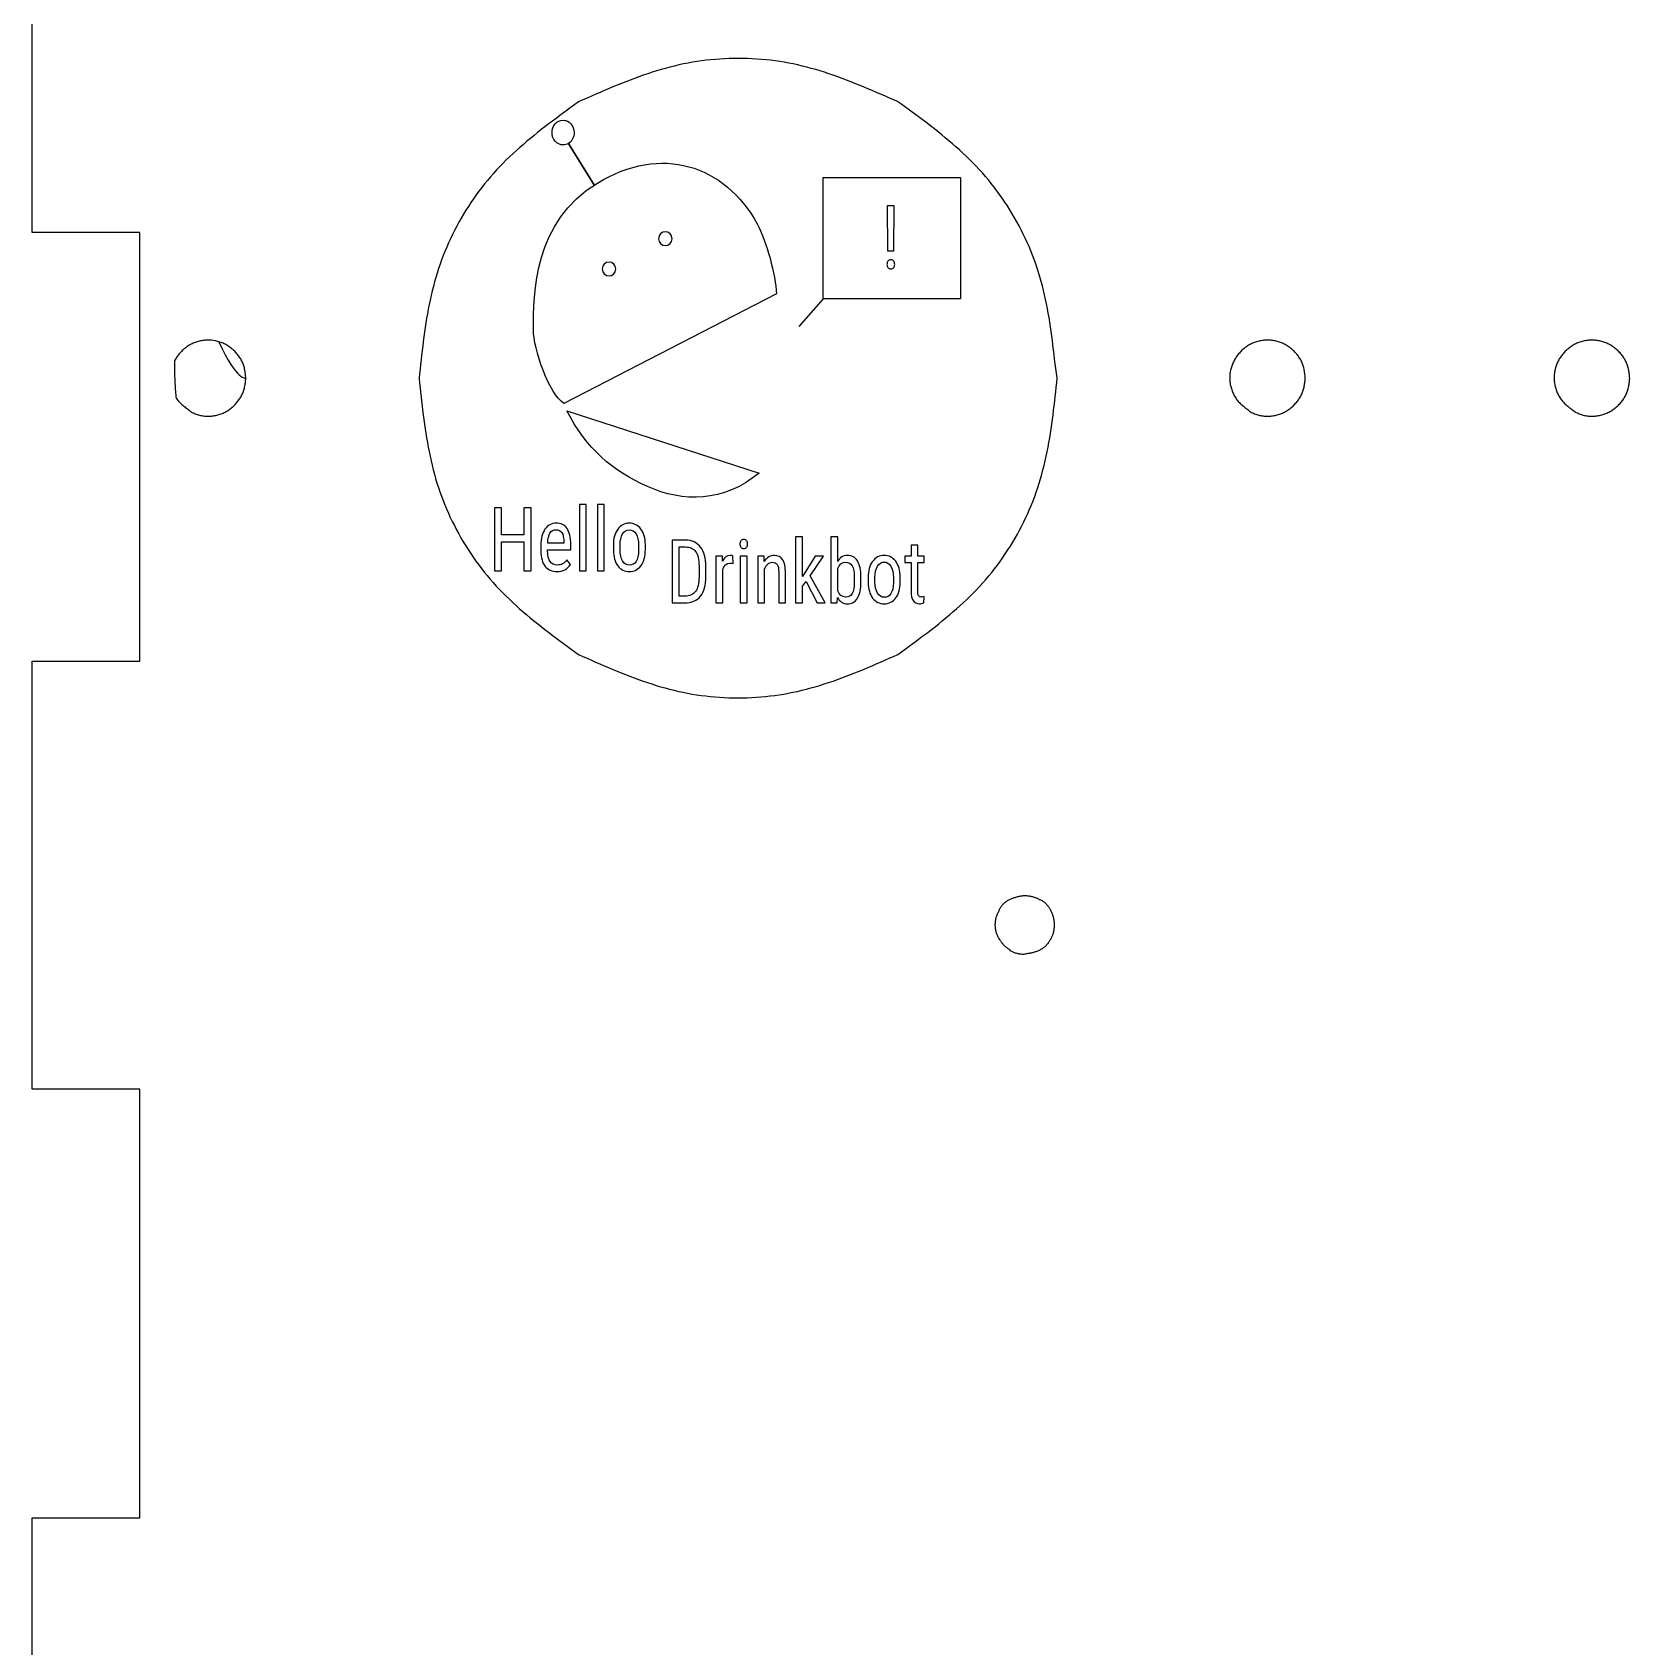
# Model space of a CAD drawing. Extents: x 296 to 898, y 544 to 846.
# Drawn here: x 597.8 to 672.3, y 725.3 to 800.7 of the extents above; entities that cross this region are included whole.
import ezdxf

# ---------------------------------------------------------------- set-up
doc = ezdxf.new("R2010")
doc.units = 0
doc.layers.get('0').update_dxf_attribs({"linetype": 'CONTINUOUS'})

msp = doc.modelspace()

# ---------------------------------------------------------------- linework, layer by layer
at = {"color": 7}
for p, q in [((597.786628, 791.319471), (597.786628, 811.321548)), ((602.795958, 791.319471), (597.786628, 791.319471)), ((602.795958, 771.317395), (602.795958, 791.319471)), ((597.786628, 751.350587), (597.786628, 771.317395)), ((597.786628, 771.317395), (602.795958, 771.317395)), ((602.795958, 751.350587), (597.786628, 751.350587)), ((602.795958, 731.34851), (602.795958, 751.350587)), ((597.786628, 711.346434), (597.786628, 731.34851)), ((597.786628, 731.34851), (602.795958, 731.34851))]:
    msp.add_line(p, q, dxfattribs=at)
at = {"color": 0}
for p, q in [((622.804094, 795.478218), (624.006933, 793.50592)), ((624.006933, 793.50592), (622.804094, 795.478218)), ((634.688224, 793.888481), (641.085804, 793.888481)), ((634.688224, 788.229636), (634.688224, 793.888481)), ((634.688224, 793.888481), (641.085802, 793.888481)), ((634.688224, 788.229636), (634.688224, 793.888481)), ((641.085802, 793.888481), (641.085802, 788.229636)), ((641.085804, 793.888481), (641.085804, 788.229636)), ((637.99858, 792.570227), (637.666563, 792.570227)), ((637.666563, 792.570227), (637.689768, 790.470265)), ((637.973589, 790.470265), (637.99858, 792.570227)), ((637.689768, 790.470265), (637.973589, 790.470265)), ((632.499478, 788.455542), (622.586769, 783.340505)), ((634.688224, 788.229636), (633.540445, 786.937506)), ((641.085804, 788.229636), (634.688224, 788.229636)), ((641.085802, 788.229636), (634.688224, 788.229636)), ((622.724265, 782.992045), (631.689069, 780.091033)), ((619.677457, 778.465081), (619.350795, 778.465081)), ((619.350795, 778.465081), (619.350795, 775.539201)), ((619.677457, 777.207113), (619.677457, 778.465081)), ((621.051937, 778.465081), (620.72349, 778.465081)), ((620.72349, 778.465081), (620.72349, 777.207113)), ((621.051937, 775.539201), (621.051937, 778.465081)), ((623.625962, 778.625843), (623.310011, 778.625843)), ((623.310011, 778.625843), (623.310011, 775.539201)), ((623.625962, 775.539201), (623.625962, 778.625843)), ((624.463146, 778.625843), (624.147194, 778.625843)), ((624.147194, 778.625843), (624.147194, 775.539201)), ((624.463146, 775.539201), (624.463146, 778.625843)), ((620.72349, 777.207113), (619.677457, 777.207113)), ((619.677457, 775.539201), (619.677457, 776.891616)), ((619.677457, 776.891616), (620.72349, 776.891616)), ((620.72349, 776.891616), (620.72349, 775.539201)), ((621.514262, 776.714777), (621.514262, 776.451529)), ((622.59064, 776.825302), (621.830214, 776.825302)), ((622.59064, 776.87353), (622.59064, 776.825302)), ((622.906592, 776.519853), (622.906592, 776.752958)), ((624.89334, 776.726835), (624.89334, 776.48971)), ((625.209292, 776.521862), (625.209292, 776.728844)), ((626.071465, 776.726835), (626.071465, 776.481671)), ((626.387417, 776.521862), (626.387417, 776.750949)), ((628.255526, 776.961152), (627.636118, 776.961152)), ((627.636118, 776.961152), (627.636118, 774.035272)), ((627.96278, 774.350768), (627.96278, 776.645655)), ((627.96278, 776.645655), (628.255526, 776.645655)), ((633.714174, 777.121914), (633.398222, 777.121914)), ((633.398222, 777.121914), (633.398222, 774.035272)), ((633.714174, 775.275153), (633.714174, 777.121914)), ((635.359979, 777.121914), (635.045812, 777.121914)), ((635.045812, 777.121914), (635.045812, 774.035272)), ((635.359979, 775.970452), (635.359979, 777.121914)), ((638.781898, 776.736084), (638.781898, 776.209586)), ((639.096065, 776.736084), (638.781898, 776.736084)), ((639.096065, 776.209586), (639.096065, 776.736084)), ((621.828429, 776.469614), (621.828429, 776.519853)), ((621.828429, 776.519853), (622.906592, 776.519853)), ((622.890527, 775.824554), (622.726303, 776.049622)), ((629.985228, 776.209586), (629.678202, 776.209586)), ((629.678202, 776.209586), (629.678202, 774.035272)), ((629.990584, 775.988538), (629.985228, 776.209586)), ((630.476114, 775.876004), (630.474329, 776.221643)), ((631.131223, 776.209586), (630.815271, 776.209586)), ((630.815271, 776.209586), (630.815271, 774.035272)), ((631.131223, 774.035272), (631.131223, 776.209586)), ((631.627464, 776.209586), (631.627464, 774.035272)), ((631.925565, 776.209586), (631.627464, 776.209586)), ((631.93449, 775.974471), (631.925565, 776.209586)), ((634.315732, 776.209586), (633.714174, 775.275153)), ((634.080107, 775.301277), (634.69416, 776.209586)), ((634.69416, 776.209586), (634.315732, 776.209586)), ((638.781898, 776.209586), (638.487367, 776.209586)), ((638.487367, 776.209586), (638.487367, 775.922223)), ((638.487367, 775.922223), (638.781898, 775.922223)), ((638.781898, 775.922223), (638.781898, 774.571817)), ((639.387026, 776.209586), (639.096065, 776.209586)), ((639.096065, 774.572131), (639.096065, 775.922223)), ((639.096065, 775.922223), (639.387026, 775.922223)), ((639.387026, 775.922223), (639.387026, 776.209586)), ((619.350795, 775.539201), (619.677457, 775.539201)), ((620.72349, 775.539201), (621.051937, 775.539201)), ((623.310011, 775.539201), (623.625962, 775.539201)), ((624.147194, 775.539201), (624.463146, 775.539201)), ((628.891, 775.750628), (628.891, 775.231729)), ((629.214092, 775.24903), (629.214092, 775.739356)), ((629.994154, 774.035272), (629.994154, 775.59065)), ((631.943416, 774.035272), (631.943416, 775.614765)), ((632.609235, 775.46405), (632.609235, 774.035272)), ((632.923402, 774.035272), (632.923402, 775.480126)), ((634.774487, 774.035272), (634.080107, 775.301277)), ((635.359979, 774.603593), (635.359979, 775.637246)), ((636.129331, 775.221775), (636.129331, 775.003019)), ((636.443498, 775.017933), (636.443498, 775.232953)), ((636.78087, 775.222906), (636.78087, 774.985781)), ((637.096822, 775.017933), (637.096822, 775.224915)), ((637.958995, 775.222906), (637.958995, 774.977743)), ((638.274947, 775.017933), (638.274947, 775.24702)), ((628.22518, 774.350768), (627.96278, 774.350768)), ((633.714174, 774.812961), (633.881967, 775.02999)), ((633.714174, 774.035272), (633.714174, 774.812961)), ((633.881967, 775.02999), (634.406769, 774.035272)), ((639.385241, 774.03502), (639.388811, 774.334692)), ((627.636118, 774.035272), (628.21804, 774.035272)), ((629.678202, 774.035272), (629.994154, 774.035272)), ((630.815271, 774.035272), (631.131223, 774.035272)), ((631.627464, 774.035272), (631.943416, 774.035272)), ((632.609235, 774.035272), (632.923402, 774.035272)), ((633.398222, 774.035272), (633.714174, 774.035272)), ((634.406769, 774.035272), (634.774487, 774.035272)), ((635.045812, 774.035272), (635.333204, 774.035272)), ((635.333204, 774.035272), (635.349269, 774.292492))]:
    msp.add_line(p, q, dxfattribs=at)
at = {"color": 7}
for points in [[(628.167031, 799.180282), (627.601695, 799.063495), (627.04488, 798.906677), (626.497245, 798.723982)], [(629.867032, 799.410946), (629.295981, 799.372555), (628.727339, 799.296064), (628.167031, 799.180282)], [(631.589204, 799.411184), (631.015932, 799.449602), (630.440278, 799.449469), (629.867032, 799.410946)], [(633.288729, 799.180282), (632.728659, 799.296434), (632.160122, 799.372926), (631.589204, 799.411184)], [(634.950603, 798.724167), (634.405668, 798.906836), (633.851471, 799.063575), (633.288729, 799.180282)], [(626.497245, 798.723982), (625.948023, 798.540705), (625.408061, 798.331393), (624.873444, 798.109699)], [(636.566573, 798.109858), (636.034601, 798.331552), (635.497259, 798.54089), (634.950603, 798.724167)], [(624.873444, 798.109699), (624.336261, 797.886946), (623.804475, 797.651705), (623.272662, 797.416438)], [(638.12428, 797.451707), (637.630383, 797.651732), (637.10119, 797.887026), (636.566573, 798.109858)], [(623.272662, 797.416438), (622.803741, 797.075496), (622.334794, 796.734527), (621.873995, 796.382631)], [(639.528795, 796.41327), (639.066091, 796.766753), (638.595186, 797.10923), (638.12428, 797.451707)], [(621.873995, 796.382631), (621.41542, 796.032455), (620.964887, 795.671431), (620.53232, 795.289293)], [(640.875841, 795.314852), (640.441581, 795.698816), (639.989249, 796.061506), (639.528795, 796.41327)], [(620.53232, 795.289293), (620.101049, 794.90832), (619.687664, 794.506312), (619.304653, 794.076867)], [(642.107979, 794.096472), (641.723725, 794.528087), (641.308779, 794.932053), (640.875841, 795.314852)], [(619.304653, 794.076867), (618.92315, 793.649115), (618.571837, 793.194084), (618.252564, 792.717808)], [(643.157079, 792.739477), (642.838706, 793.21496), (642.488371, 793.66925), (642.107979, 794.096472)], [(618.252564, 792.717808), (617.932021, 792.2396), (617.643784, 791.739961), (617.390208, 791.223097)], [(644.016948, 791.247492), (643.764165, 791.763377), (643.476722, 792.262116), (643.157079, 792.739477)], [(617.390208, 791.223097), (617.137636, 790.708271), (616.919487, 790.176353), (616.739862, 789.631973)], [(644.664913, 789.65941), (644.486107, 790.202758), (644.268699, 790.733645), (644.016948, 791.247492)], [(616.739862, 789.631973), (616.558834, 789.083306), (616.416964, 788.521993), (616.302294, 787.955705)], [(645.100099, 787.985762), (644.986302, 788.55115), (644.845226, 789.111617), (644.664913, 789.65941)], [(616.302294, 787.955705), (616.187306, 787.387697), (616.099702, 786.814716), (616.025566, 786.240199)], [(645.374181, 786.272849), (645.300945, 786.846492), (645.214241, 787.418601), (645.100099, 787.985762)], [(604.641154, 785.656105), (604.597815, 785.603638), (604.557254, 785.548843), (604.519763, 785.492037)], [(604.780378, 785.807315), (604.731244, 785.759504), (604.68481, 785.708969), (604.641154, 785.656105)], [(604.93537, 785.941961), (604.881157, 785.900131), (604.829431, 785.855072), (604.780378, 785.807315)], [(605.104968, 786.05724), (605.046151, 786.022368), (604.989531, 785.983765), (604.93537, 785.941961)], [(605.287451, 786.150638), (605.224798, 786.12328), (605.163785, 786.092112), (605.104968, 786.05724)], [(605.480121, 786.221361), (605.414584, 786.201517), (605.350211, 786.178022), (605.287451, 786.150638)], [(605.679855, 786.268774), (605.612439, 786.257001), (605.545711, 786.241099), (605.480121, 786.221361)], [(605.88414, 786.292852), (605.815666, 786.288883), (605.747403, 786.280945), (605.679855, 786.268774)], [(606.089721, 786.292984), (606.021273, 786.296847), (605.952588, 786.296847), (605.88414, 786.292852)], [(606.49366, 786.221123), (606.226431, 786.280813), (606.158195, 786.289015), (606.089721, 786.292984)], [(606.49366, 786.221123), (607.347045, 784.332173), (607.733976, 784.565356), (607.750749, 784.505036)], [(606.686304, 786.150268), (606.623544, 786.177652), (606.559198, 786.201306), (606.49366, 786.221123)], [(606.86884, 786.05724), (606.809943, 786.091901), (606.74893, 786.122936), (606.686304, 786.150268)], [(607.037406, 785.944131), (606.983484, 785.985062), (606.927207, 786.022924), (606.86884, 786.05724)], [(607.192266, 785.812315), (607.143107, 785.859041), (607.091434, 785.90312), (607.037406, 785.944131)], [(607.332654, 785.663963), (607.288469, 785.715795), (607.241638, 785.765378), (607.192266, 785.812315)], [(607.456188, 785.502753), (607.417982, 785.558686), (607.376628, 785.612449), (607.332654, 785.663963)], [(616.025566, 786.240199), (615.951033, 785.662852), (615.890126, 785.083944), (615.829192, 784.505036)], [(645.603019, 784.540331), (645.507769, 785.118366), (645.447788, 785.696375), (645.374181, 786.272849)], [(654.064289, 785.656105), (654.02095, 785.603638), (653.980389, 785.548843), (653.942898, 785.492037)], [(654.203512, 785.807315), (654.154379, 785.759504), (654.107945, 785.708969), (654.064289, 785.656105)], [(654.358505, 785.941961), (654.304292, 785.900131), (654.252566, 785.855072), (654.203512, 785.807315)], [(654.528103, 786.05724), (654.469286, 786.022368), (654.412665, 785.983765), (654.358505, 785.941961)], [(654.710586, 786.150638), (654.647933, 786.12328), (654.58692, 786.092112), (654.528103, 786.05724)], [(654.903256, 786.221361), (654.837692, 786.201517), (654.773319, 786.178022), (654.710586, 786.150638)], [(655.10299, 786.268774), (655.035574, 786.257001), (654.96882, 786.241099), (654.903256, 786.221361)], [(655.307275, 786.292852), (655.2388, 786.288883), (655.170538, 786.280945), (655.10299, 786.268774)], [(655.512856, 786.292984), (655.444408, 786.296847), (655.375722, 786.296847), (655.307275, 786.292852)], [(655.717088, 786.268907), (655.649566, 786.280813), (655.58133, 786.289015), (655.512856, 786.292984)], [(655.916795, 786.221123), (655.851231, 786.240967), (655.78453, 786.256948), (655.717088, 786.268907)], [(656.109438, 786.150268), (656.046679, 786.177652), (655.982333, 786.201306), (655.916795, 786.221123)], [(656.291974, 786.05724), (656.233078, 786.091901), (656.172065, 786.122936), (656.109438, 786.150268)], [(656.46054, 785.944131), (656.406618, 785.985062), (656.350342, 786.022924), (656.291974, 786.05724)], [(656.615401, 785.812315), (656.566241, 785.859014), (656.514568, 785.90312), (656.46054, 785.944131)], [(656.755789, 785.663963), (656.711604, 785.715795), (656.664772, 785.765378), (656.615401, 785.812315)], [(656.879323, 785.502753), (656.841117, 785.558686), (656.799763, 785.612449), (656.755789, 785.663963)], [(669.198138, 785.663963), (669.154746, 785.612502), (669.114133, 785.558686), (669.076588, 785.502806)], [(669.337758, 785.812289), (669.288546, 785.765458), (669.241926, 785.715901), (669.198138, 785.663963)], [(669.492884, 785.944131), (669.438723, 785.903147), (669.386944, 785.859094), (669.337758, 785.812289)], [(669.661952, 786.05724), (669.603426, 786.022924), (669.546991, 785.985062), (669.492884, 785.944131)], [(669.844726, 786.150241), (669.78202, 786.12291), (669.720954, 786.091848), (669.661952, 786.05724)], [(670.03729, 786.221097), (669.971779, 786.201253), (669.907459, 786.177599), (669.844726, 786.150241)], [(670.236839, 786.26888), (670.169476, 786.256974), (670.102801, 786.240914), (670.03729, 786.221097)], [(670.441044, 786.292957), (670.372597, 786.288989), (670.304361, 786.281051), (670.236839, 786.26888)], [(670.646652, 786.292957), (670.578204, 786.296926), (670.509519, 786.296926), (670.441044, 786.292957)], [(670.850937, 786.26888), (670.783389, 786.280787), (670.715153, 786.288989), (670.646652, 786.292957)], [(671.050644, 786.221097), (670.985081, 786.24094), (670.918379, 786.256895), (670.850937, 786.26888)], [(671.243288, 786.150241), (671.180555, 786.177626), (671.116182, 786.201279), (671.050644, 786.221097)], [(671.425824, 786.05724), (671.366927, 786.091901), (671.305914, 786.12291), (671.243288, 786.150241)], [(671.59439, 785.944131), (671.540468, 785.985062), (671.484191, 786.022924), (671.425824, 786.05724)], [(671.74925, 785.812315), (671.700091, 785.859014), (671.648418, 785.90312), (671.59439, 785.944131)], [(671.889638, 785.663963), (671.845453, 785.715795), (671.798621, 785.765378), (671.74925, 785.812315)], [(672.013172, 785.502753), (671.974966, 785.558686), (671.933612, 785.612449), (671.889638, 785.663963)], [(604.519763, 785.492037), (604.482298, 785.435284), (604.447902, 785.37652), (604.41684, 785.31601)], [(604.41684, 785.31601), (604.44642, 783.689669), (604.480552, 783.631381), (604.518255, 783.575448)], [(607.560116, 785.329266), (607.529134, 785.38922), (607.494235, 785.447084), (607.456188, 785.502753)], [(607.639703, 785.145248), (607.617743, 785.208377), (607.590808, 785.269867), (607.560116, 785.329266)], [(607.693493, 784.948689), (607.67947, 785.015205), (607.662113, 785.081086), (607.639703, 785.145248)], [(607.750749, 784.505036), (607.718152, 784.813937), (607.707569, 784.881643), (607.693493, 784.948689)], [(653.697126, 784.937841), (653.680722, 784.872859), (653.668207, 784.806925), (653.659608, 784.740435)], [(653.75724, 785.129584), (653.733692, 785.066878), (653.713478, 785.002823), (653.697126, 784.937841)], [(653.840001, 785.31601), (653.808939, 785.2555), (653.781264, 785.193243), (653.75724, 785.129584)], [(653.942898, 785.492037), (653.905433, 785.435284), (653.871037, 785.37652), (653.840001, 785.31601)], [(656.983251, 785.329266), (656.952269, 785.38922), (656.91737, 785.447058), (656.879323, 785.502753)], [(657.062838, 785.145248), (657.040878, 785.208377), (657.013943, 785.269867), (656.983251, 785.329266)], [(657.116628, 784.948689), (657.102605, 785.015205), (657.085248, 785.081086), (657.062838, 785.145248)], [(657.150336, 784.746044), (657.141287, 784.813937), (657.130704, 784.881643), (657.116628, 784.948689)], [(668.829758, 784.948557), (668.813354, 784.881829), (668.800839, 784.814095), (668.792505, 784.745859)], [(668.891089, 785.145248), (668.866747, 785.081007), (668.846242, 785.015284), (668.829758, 784.948557)], [(668.973612, 785.329318), (668.942577, 785.269628), (668.914981, 785.208166), (668.891089, 785.145248)], [(669.076588, 785.502806), (669.03907, 785.446952), (669.004648, 785.389008), (668.973612, 785.329318)], [(672.1171, 785.329266), (672.086118, 785.38922), (672.051219, 785.447058), (672.013172, 785.502753)], [(672.196687, 785.145248), (672.174727, 785.208377), (672.147792, 785.269867), (672.1171, 785.329266)], [(672.250477, 784.948689), (672.236454, 785.015205), (672.219097, 785.081086), (672.196687, 785.145248)], [(672.284185, 784.746044), (672.275136, 784.813937), (672.264553, 784.881643), (672.250477, 784.948689)], [(607.692249, 784.107499), (607.706272, 784.172798), (607.716856, 784.238732), (607.726143, 784.304852)], [(607.726143, 784.304852), (607.735403, 784.371447), (607.743076, 784.438255), (607.750749, 784.505036)], [(615.829192, 784.505036), (615.8892, 783.927027), (615.949181, 783.384287), (616.022762, 782.807813)], [(645.406699, 782.805193), (645.481205, 783.382541), (645.542112, 783.961449), (645.603019, 784.540331)], [(653.646115, 784.540331), (653.645982, 784.471804), (653.650427, 784.403224), (653.658894, 784.335199)], [(653.659608, 784.740435), (653.651142, 784.674104), (653.646379, 784.607218), (653.646115, 784.540331)], [(653.658894, 784.335199), (653.667334, 784.267016), (653.67977, 784.199389), (653.696227, 784.132714)], [(653.696227, 784.132714), (653.712631, 784.065827), (653.733136, 783.999919), (653.75724, 783.935388)], [(657.115358, 784.107499), (657.129381, 784.172798), (657.139964, 784.238732), (657.149277, 784.304852)], [(657.149277, 784.304852), (657.158538, 784.371447), (657.166211, 784.438255), (657.173884, 784.505036)], [(657.173884, 784.505036), (657.166475, 784.573668), (657.159332, 784.677597), (657.150336, 784.746044)], [(668.792505, 784.745859), (668.784303, 784.677676), (668.78007, 784.609017), (668.78007, 784.540331)], [(668.78007, 784.540331), (668.780123, 784.471751), (668.784541, 784.403171), (668.792743, 784.335067)], [(668.792743, 784.335067), (668.801342, 784.266937), (668.813778, 784.199309), (668.830235, 784.132634)], [(668.830235, 784.132634), (668.846639, 784.065801), (668.867065, 783.999919), (668.891089, 783.935388)], [(672.250477, 784.096678), (672.2645, 784.163749), (672.275083, 784.23143), (672.284158, 784.299348)], [(672.284158, 784.299348), (672.293154, 784.36777), (672.300563, 784.436403), (672.307706, 784.505036)], [(672.307706, 784.505036), (672.300297, 784.573668), (672.293181, 784.677597), (672.284185, 784.746044)], [(604.518255, 783.575448), (604.555693, 783.519912), (604.596677, 783.466731), (604.641154, 783.416672)], [(604.641154, 783.416672), (604.685868, 783.366375), (604.734128, 783.319252), (604.784426, 783.274538)], [(607.192557, 783.237946), (607.241849, 783.285888), (607.288548, 783.336477), (607.332654, 783.389235)], [(607.332654, 783.389235), (607.376602, 783.441807), (607.417982, 783.496523), (607.456188, 783.553382)], [(607.456188, 783.553382), (607.494209, 783.60995), (607.529081, 783.668661), (607.560064, 783.729409)], [(607.560064, 783.729409), (607.590782, 783.789655), (607.617637, 783.851912), (607.639703, 783.915782)], [(607.639703, 783.915782), (607.661399, 783.978435), (607.678385, 784.042676), (607.692249, 784.107499)], [(653.75724, 783.935388), (653.781052, 783.87202), (653.808172, 783.809975), (653.838916, 783.749729)], [(653.838916, 783.749729), (653.869555, 783.689669), (653.903686, 783.631381), (653.94139, 783.575448)], [(653.94139, 783.575448), (653.978828, 783.519912), (654.019812, 783.466731), (654.064289, 783.416672)], [(654.064289, 783.416672), (654.109003, 783.366375), (654.157263, 783.319252), (654.20756, 783.274538)], [(656.615692, 783.237946), (656.664984, 783.285888), (656.711683, 783.336477), (656.755789, 783.389235)], [(656.755789, 783.389235), (656.799736, 783.441807), (656.841091, 783.496523), (656.879297, 783.553382)], [(656.879297, 783.553382), (656.917317, 783.60995), (656.952216, 783.668661), (656.983198, 783.729409)], [(656.983198, 783.729409), (657.013917, 783.789655), (657.040772, 783.851912), (657.062838, 783.915782)], [(657.062838, 783.915782), (657.084534, 783.978435), (657.10152, 784.042676), (657.115358, 784.107499)], [(668.891089, 783.935388), (668.914637, 783.872046), (668.941889, 783.810002), (668.97258, 783.749756)], [(668.97258, 783.749756), (669.003219, 783.689669), (669.037377, 783.631381), (669.075106, 783.575475)], [(669.075106, 783.575475), (669.112598, 783.519939), (669.153635, 783.466731), (669.198138, 783.416672)], [(669.198138, 783.416672), (669.242879, 783.366375), (669.291139, 783.319252), (669.341463, 783.274538)], [(671.749171, 783.232945), (671.798569, 783.279935), (671.8454, 783.329545), (671.889638, 783.381403)], [(671.889638, 783.381403), (671.933612, 783.43297), (671.974993, 783.486707), (672.013199, 783.542667)], [(672.013199, 783.542667), (672.051246, 783.598361), (672.086144, 783.656199), (672.1171, 783.716154)], [(672.1171, 783.716154), (672.147819, 783.775553), (672.174674, 783.837016), (672.196687, 783.900119)], [(672.196687, 783.900119), (672.219177, 783.96428), (672.236507, 784.030161), (672.250477, 784.096678)], [(604.784426, 783.274538), (604.83504, 783.229532), (604.887693, 783.186987), (604.941297, 783.145659)], [(604.941297, 783.145659), (604.995246, 783.104067), (605.050094, 783.063744), (605.104968, 783.023395)], [(605.104968, 783.023395), (605.167516, 782.95971), (605.230063, 782.931294), (605.293299, 782.904386)], [(605.293299, 782.904386), (605.356058, 782.877689), (605.419479, 782.852501), (605.48409, 782.830541)], [(605.48409, 782.830541), (605.548225, 782.808845), (605.613524, 782.790086), (605.679855, 782.77646)], [(605.679855, 782.77646), (605.746636, 782.762701), (605.814449, 782.754235), (605.882526, 782.750001)], [(605.882526, 782.750001), (605.951132, 782.745768), (606.020003, 782.746297), (606.088583, 782.750001)], [(606.088583, 782.750001), (606.157454, 782.755346), (606.226061, 782.764077), (606.293953, 782.776513)], [(606.293953, 782.776513), (606.361554, 782.788895), (606.428494, 782.804876), (606.494269, 782.824693)], [(606.494269, 782.824693), (606.55978, 782.844537), (606.624153, 782.8679), (606.686886, 782.895205)], [(606.686886, 782.895205), (606.74938, 782.922404), (606.810234, 782.95336), (606.86884, 782.988126)], [(606.86884, 782.988126), (606.927471, 783.022919), (606.983854, 783.061495), (607.037776, 783.103247)], [(607.037776, 783.103247), (607.091883, 783.14513), (607.143504, 783.190215), (607.192557, 783.237946)], [(616.022762, 782.807813), (616.095998, 782.23417), (616.182702, 781.662061), (616.29687, 781.0949)], [(645.129918, 781.089688), (645.244932, 781.657696), (645.332536, 782.230677), (645.406699, 782.805193)], [(654.20756, 783.274538), (654.258175, 783.229532), (654.310827, 783.186987), (654.364432, 783.145659)], [(654.364432, 783.145659), (654.41838, 783.104067), (654.473229, 783.063744), (654.528103, 783.023395)], [(654.528103, 783.023395), (654.590651, 782.95971), (654.653198, 782.931294), (654.716434, 782.904386)], [(654.716434, 782.904386), (654.779193, 782.877689), (654.842613, 782.852501), (654.907225, 782.830541)], [(654.907225, 782.830541), (654.97136, 782.808845), (655.036659, 782.790086), (655.10299, 782.77646)], [(655.10299, 782.77646), (655.169771, 782.762701), (655.237583, 782.754235), (655.305661, 782.750001)], [(655.305661, 782.750001), (655.374267, 782.745768), (655.443138, 782.746297), (655.511718, 782.750001)], [(655.511718, 782.750001), (655.580589, 782.755346), (655.649196, 782.764077), (655.717088, 782.776513)], [(655.717088, 782.776513), (655.784689, 782.788895), (655.851602, 782.804876), (655.917404, 782.824693)], [(655.917404, 782.824693), (655.982888, 782.844537), (656.047261, 782.8679), (656.11002, 782.895205)], [(656.11002, 782.895205), (656.172515, 782.922404), (656.233369, 782.95336), (656.291974, 782.988126)], [(656.291974, 782.988126), (656.350633, 783.022919), (656.406989, 783.061495), (656.460911, 783.103247)], [(656.460911, 783.103247), (656.515018, 783.14513), (656.566638, 783.190215), (656.615692, 783.237946)], [(669.341463, 783.274538), (669.392051, 783.229559), (669.444729, 783.186987), (669.498334, 783.145659)], [(669.498334, 783.145659), (669.552256, 783.104067), (669.607104, 783.063744), (669.661952, 783.023395)], [(669.661952, 783.023395), (669.7245, 782.95971), (669.787047, 782.93132), (669.850256, 782.904412)], [(669.850256, 782.904412), (669.913015, 782.877716), (669.976463, 782.852554), (670.041047, 782.830567)], [(670.041047, 782.830567), (670.105209, 782.808871), (670.170508, 782.790112), (670.236839, 782.77646)], [(670.236839, 782.77646), (670.30362, 782.762701), (670.371485, 782.75397), (670.439563, 782.749948)], [(670.439563, 782.749948), (670.508196, 782.745715), (670.577067, 782.746244), (670.645647, 782.749948)], [(670.645647, 782.749948), (670.714491, 782.75524), (670.783071, 782.763971), (670.850937, 782.776407)], [(670.850937, 782.776407), (670.918485, 782.788895), (670.985345, 782.805035), (671.051041, 782.824958)], [(671.051041, 782.824958), (671.116499, 782.844802), (671.180846, 782.868323), (671.243552, 782.895602)], [(671.243552, 782.895602), (671.3061, 782.922774), (671.367033, 782.953625), (671.425824, 782.988126)], [(671.425824, 782.988126), (671.484164, 783.022363), (671.540388, 783.060172), (671.594284, 783.101077)], [(671.594284, 783.101077), (671.648312, 783.142087), (671.700011, 783.18622), (671.749171, 783.232945)], [(616.29687, 781.0949), (616.410667, 780.529512), (616.551743, 779.969045), (616.73203, 779.421226)], [(644.69235, 779.413394), (644.873378, 779.96206), (645.015274, 780.5234), (645.129918, 781.089688)], [(616.73203, 779.421226), (616.910862, 778.877904), (617.128244, 778.347044), (617.380021, 777.833196)], [(644.042031, 777.822296), (644.294602, 778.337122), (644.512751, 778.86904), (644.69235, 779.413394)], [(617.380021, 777.833196), (617.632804, 777.317285), (617.920247, 776.818546), (618.23989, 776.341184)], [(643.179674, 776.327585), (643.500243, 776.805793), (643.78848, 777.305432), (644.042031, 777.822296)], [(618.23989, 776.341184), (618.558264, 775.865702), (618.908598, 775.411386), (619.288963, 774.984163)], [(642.127585, 774.968473), (642.509088, 775.396252), (642.860428, 775.851282), (643.179674, 776.327585)], [(619.288963, 774.984163), (619.673244, 774.552575), (620.08819, 774.148609), (620.521128, 773.76581)], [(640.899945, 773.756073), (641.331189, 774.137073), (641.744601, 774.539054), (642.127585, 774.968473)], [(620.521128, 773.76581), (620.955389, 773.381846), (621.40772, 773.019156), (621.868175, 772.667392)], [(639.558269, 772.662735), (640.016819, 773.012911), (640.467351, 773.373935), (640.899945, 773.756073)], [(621.868175, 772.667392), (622.330904, 772.313882), (622.801783, 771.971406), (623.272662, 771.628929)], [(638.159576, 771.628929), (638.628523, 771.969897), (639.097444, 772.310839), (639.558269, 772.662735)], [(623.272662, 771.628929), (623.801855, 771.393635), (624.331049, 771.158341), (624.865666, 770.935535)], [(636.558794, 770.935694), (637.095977, 771.158447), (637.62779, 771.393688), (638.159576, 771.628929)], [(624.865666, 770.935535), (625.397637, 770.713814), (625.934979, 770.504476), (626.481635, 770.321226)], [(634.934993, 770.321411), (635.484215, 770.504661), (636.024177, 770.714), (636.558794, 770.935694)], [(626.481635, 770.321226), (627.026571, 770.138557), (627.580767, 769.981792), (628.143509, 769.865084)], [(628.143509, 769.865084), (628.703606, 769.748932), (629.272142, 769.672441), (629.84306, 769.634182)], [(631.565207, 769.634447), (632.136257, 769.672838), (632.704926, 769.749329), (633.265208, 769.865084)], [(633.265208, 769.865084), (633.830543, 769.981898), (634.387385, 770.13869), (634.934993, 770.321411)], [(629.84306, 769.634182), (630.416307, 769.595765), (630.99196, 769.595923), (631.565207, 769.634447)], [(643.065718, 759.971123), (643.083445, 759.990437), (643.102231, 760.009223), (643.121651, 760.027082)], [(643.121651, 760.027082), (643.140966, 760.044809), (643.16118, 760.061901), (643.182003, 760.078014)], [(643.182003, 760.078014), (643.202905, 760.094154), (643.224204, 760.109235), (643.246058, 760.123787)], [(643.246058, 760.123787), (643.268019, 760.138339), (643.290217, 760.152256), (643.31268, 760.165856)], [(643.31268, 760.165856), (643.33517, 760.17935), (643.357898, 760.192764), (643.380599, 760.206073)], [(643.380599, 760.206073), (643.440157, 760.217185), (643.464419, 760.228033), (643.488787, 760.238802)], [(643.488787, 760.238802), (643.513129, 760.249649), (643.537603, 760.260233), (643.562235, 760.270181)], [(643.562235, 760.270181), (643.586841, 760.280235), (643.611659, 760.28976), (643.636689, 760.298836)], [(643.636689, 760.298836), (643.66156, 760.307567), (643.686484, 760.315769), (643.711725, 760.323442)], [(643.711725, 760.323442), (643.73686, 760.330744), (643.762393, 760.337623), (643.788004, 760.343709)], [(643.788004, 760.343709), (643.813669, 760.3499), (643.839439, 760.355456), (643.865342, 760.360219)], [(643.865342, 760.360219), (643.889684, 760.364743), (643.914052, 760.368712), (643.938552, 760.371887)], [(643.938552, 760.371887), (643.962894, 760.375062), (643.987606, 760.377708), (644.012239, 760.37956)], [(644.012239, 760.37956), (644.036845, 760.382126), (644.061478, 760.382391), (644.086137, 760.382391)], [(644.086137, 760.382391), (644.113415, 760.382603), (644.140667, 760.38247), (644.167867, 760.379824)], [(644.167867, 760.379824), (644.195119, 760.377205), (644.222291, 760.375618), (644.249385, 760.372443)], [(644.249385, 760.372443), (644.276531, 760.369162), (644.303571, 760.364928), (644.330479, 760.360166)], [(644.330479, 760.360166), (644.356409, 760.355721), (644.382364, 760.350429), (644.408082, 760.344344)], [(644.408082, 760.344344), (644.433746, 760.338258), (644.459226, 760.331644), (644.484467, 760.324236)], [(644.484467, 760.324236), (644.509602, 760.316483), (644.534579, 760.308281), (644.559106, 760.298756)], [(644.559106, 760.298756), (644.581595, 760.290104), (644.603979, 760.280844), (644.625993, 760.270684)], [(644.625993, 760.270684), (644.647953, 760.26063), (644.66986, 760.250046), (644.69153, 760.239225)], [(644.69153, 760.239225), (644.713226, 760.228377), (644.734842, 760.217264), (644.756406, 760.206073)], [(644.756406, 760.206073), (644.814429, 760.192843), (644.837183, 760.179508), (644.859725, 760.165909)], [(644.859725, 760.165909), (644.882215, 760.152415), (644.904519, 760.138419), (644.9264, 760.123867)], [(644.9264, 760.123867), (644.948096, 760.109314), (644.969607, 760.094127), (644.990271, 760.078014)], [(644.990271, 760.078014), (645.010908, 760.061875), (645.031017, 760.044783), (645.050278, 760.026897)], [(645.050278, 760.026897), (645.069593, 760.008905), (645.08822, 759.990278), (645.106079, 759.970884)], [(642.732634, 759.25098), (642.736788, 759.276909), (642.741815, 759.302891), (642.747636, 759.328556)], [(642.747636, 759.328556), (642.753483, 759.35422), (642.760363, 759.379752), (642.768035, 759.404967)], [(642.768035, 759.404967), (642.775814, 759.430103), (642.784545, 759.455053), (642.79407, 759.479606)], [(642.79407, 759.479606), (642.802696, 759.502096), (642.812221, 759.524453), (642.822275, 759.546493)], [(642.822275, 759.546493), (642.832329, 759.568453), (642.842913, 759.590334), (642.853734, 759.61203)], [(642.853734, 759.61203), (642.864582, 759.633726), (642.875694, 759.655316), (642.886728, 759.676906)], [(642.886728, 759.676906), (642.899957, 759.734876), (642.913318, 759.757577), (642.926944, 759.780093)], [(642.926944, 759.780093), (642.940438, 759.802583), (642.954461, 759.824834), (642.969013, 759.846716)], [(642.969013, 759.846716), (642.983565, 759.868676), (642.998726, 759.890001), (643.014759, 759.910771)], [(643.014759, 759.910771), (643.030899, 759.931673), (643.047885, 759.951755), (643.065718, 759.971123)], [(645.106079, 759.970884), (645.124071, 759.95157), (645.141083, 759.931409), (645.157514, 759.910771)], [(645.157514, 759.910771), (645.173918, 759.890134), (645.189608, 759.86902), (645.204583, 759.847351)], [(645.204583, 759.847351), (645.2194, 759.825655), (645.23374, 759.803588), (645.247261, 759.781019)], [(645.247261, 759.781019), (645.260754, 759.75853), (645.273454, 759.735511), (645.285572, 759.712175)], [(645.285572, 759.712175), (645.297743, 759.688627), (645.309385, 759.664523), (645.3201, 759.640235)], [(645.3201, 759.640235), (645.330948, 759.615893), (645.341003, 759.591313), (645.350792, 759.566495)], [(645.350792, 759.566495), (645.360582, 759.541624), (645.369578, 759.516595), (645.378335, 759.49138)], [(645.378335, 759.49138), (645.387066, 759.466509), (645.395269, 759.441374), (645.402941, 759.416106)], [(645.402941, 759.416106), (645.410482, 759.390971), (645.417361, 759.365491), (645.423711, 759.33988)], [(645.423711, 759.33988), (645.429982, 759.314215), (645.435274, 759.28863), (645.439771, 759.262727)], [(645.439771, 759.262727), (645.443978, 759.238386), (645.447153, 759.214044), (645.450064, 759.189596)], [(642.71033, 759.006637), (642.712976, 759.033889), (642.713505, 759.061141), (642.715092, 759.088367)], [(642.715622, 758.932712), (642.712976, 758.957319), (642.711917, 758.982004), (642.71033, 759.006637)], [(642.715092, 759.088367), (642.71787, 759.115566), (642.719193, 759.142739), (642.722104, 759.169885)], [(642.722501, 758.859052), (642.719855, 758.883659), (642.717474, 758.908133), (642.715622, 758.932712)], [(642.722104, 759.169885), (642.724697, 759.197005), (642.728136, 759.224045), (642.732634, 759.25098)], [(642.732449, 758.785842), (642.728586, 758.810184), (642.725147, 758.834578), (642.722501, 758.859052)], [(642.748377, 758.708504), (642.742239, 758.734169), (642.736947, 758.759887), (642.732449, 758.785842)], [(642.769094, 758.632199), (642.761341, 758.657334), (642.754462, 758.682866), (642.748377, 758.708504)], [(642.793965, 758.557189), (642.784969, 758.58206), (642.776767, 758.606984), (642.769094, 758.632199)], [(642.822831, 758.482709), (642.812776, 758.507315), (642.802987, 758.53216), (642.793965, 758.557189)], [(645.378256, 758.533668), (645.369604, 758.511178), (645.360079, 758.488794), (645.350051, 758.466781)], [(645.404264, 758.608333), (645.396512, 758.583198), (645.387781, 758.558221), (645.378256, 758.533668)], [(645.424637, 758.684745), (645.418817, 758.65908), (645.411937, 758.633548), (645.404264, 758.608333)], [(645.439666, 758.762321), (645.435485, 758.736392), (645.430458, 758.710409), (645.424637, 758.684745)], [(645.450196, 758.843416), (645.447339, 758.816296), (645.444164, 758.789229), (645.439666, 758.762321)], [(645.450064, 759.189596), (645.45263, 759.16499), (645.455011, 759.14049), (645.456864, 759.115883)], [(645.456943, 758.924907), (645.454429, 758.897708), (645.453107, 758.870535), (645.450196, 758.843416)], [(645.456864, 759.115883), (645.459509, 759.091277), (645.460303, 759.066592), (645.461891, 759.041932)], [(645.461891, 759.041932), (645.459324, 758.979385), (645.458795, 758.952133), (645.456943, 758.924907)], [(642.854157, 758.409287), (642.843309, 758.433629), (642.832991, 758.458103), (642.822831, 758.482709)], [(642.921997, 758.336368), (642.91115, 758.36071), (642.864873, 758.384919), (642.854157, 758.409287)], [(642.96224, 758.268449), (642.948481, 758.290939), (642.935305, 758.313667), (642.921997, 758.336368)], [(643.004308, 758.201827), (642.989756, 758.223788), (642.975839, 758.245986), (642.96224, 758.268449)], [(643.050055, 758.137772), (643.033915, 758.158674), (643.018834, 758.179973), (643.004308, 758.201827)], [(643.101014, 758.07742), (643.083286, 758.096735), (643.066168, 758.116949), (643.050055, 758.137772)], [(643.15692, 758.021487), (643.137605, 758.039214), (643.118847, 758.058), (643.101014, 758.07742)], [(643.217271, 757.970555), (643.196369, 757.986695), (643.176314, 758.003681), (643.15692, 758.021487)], [(643.281327, 757.924782), (643.259367, 757.939334), (643.238041, 757.954495), (643.217271, 757.970555)], [(643.347949, 757.882713), (643.32546, 757.896207), (643.303208, 757.91023), (643.281327, 757.924782)], [(643.415868, 757.807228), (643.393114, 757.855805), (643.370465, 757.869087), (643.347949, 757.882713)], [(643.48077, 757.774208), (643.459074, 757.785056), (643.437458, 757.796168), (643.415868, 757.807228)], [(643.546307, 757.742775), (643.524347, 757.752829), (643.502439, 757.763413), (643.48077, 757.774208)], [(644.57088, 757.749734), (644.546009, 757.741003), (644.520874, 757.732801), (644.495606, 757.725392)], [(644.645995, 757.777277), (644.621124, 757.767487), (644.596095, 757.758492), (644.57088, 757.749734)], [(644.719734, 757.807969), (644.695393, 757.797121), (644.670813, 757.786802), (644.645995, 757.777277)], [(644.791675, 757.842497), (644.768127, 757.830326), (644.74405, 757.818684), (644.719734, 757.807969)], [(644.860546, 757.880835), (644.838056, 757.867341), (644.815011, 757.854641), (644.791675, 757.842497)], [(644.92685, 757.923512), (644.905154, 757.908696), (644.883088, 757.894329), (644.860546, 757.880835)], [(644.990271, 757.970555), (644.969633, 757.954151), (644.94852, 757.938461), (644.92685, 757.923512)], [(645.050411, 758.02199), (645.031096, 758.003998), (645.010908, 757.986986), (644.990271, 757.970555)], [(645.106423, 758.077764), (645.088431, 758.05845), (645.069778, 758.039849), (645.050411, 758.02199)], [(645.157514, 758.137772), (645.141374, 758.117134), (645.124282, 758.097052), (645.106423, 758.077764)], [(645.203366, 758.201669), (645.188814, 758.179708), (645.173654, 758.158436), (645.157514, 758.137772)], [(645.245409, 758.268317), (645.23165, 758.245828), (645.217892, 758.22355), (645.203366, 758.201669)], [(645.285572, 758.336368), (645.272872, 758.313349), (645.259114, 758.29078), (645.245409, 758.268317)], [(645.318592, 758.401244), (645.308009, 758.379548), (645.297161, 758.357641), (645.285572, 758.336368)], [(645.350051, 758.466781), (645.339997, 758.444821), (645.329149, 758.423019), (645.318592, 758.401244)], [(643.613168, 757.714544), (643.590678, 757.723196), (643.568321, 757.732721), (643.546307, 757.742775)], [(643.687833, 757.688536), (643.662698, 757.696288), (643.637747, 757.705019), (643.613168, 757.714544)], [(643.764245, 757.668136), (643.73858, 757.673984), (643.713048, 757.680863), (643.687833, 757.688536)], [(643.84182, 757.653108), (643.815891, 757.657288), (643.789936, 757.662316), (643.764245, 757.668136)], [(643.922915, 757.642578), (643.895795, 757.645435), (643.868755, 757.64861), (643.84182, 757.653108)], [(644.004433, 757.635698), (643.977234, 757.638344), (643.950035, 757.639667), (643.922915, 757.642578)], [(644.121406, 757.666178), (644.058911, 757.632338), (644.031659, 757.633873), (644.004433, 757.635698)], [(644.19541, 757.671206), (644.170803, 757.66856), (644.146091, 757.667766), (644.121406, 757.666178)], [(644.269096, 757.678005), (644.24449, 757.675439), (644.219989, 757.673058), (644.19541, 757.671206)], [(644.342227, 757.688298), (644.317885, 757.684091), (644.29357, 757.680916), (644.269096, 757.678005)], [(644.419406, 757.704358), (644.393741, 757.698087), (644.36813, 757.692796), (644.342227, 757.688298)], [(644.495606, 757.725392), (644.47047, 757.717587), (644.444991, 757.710708), (644.419406, 757.704358)]]:
    msp.add_open_spline(points, degree=3, dxfattribs=at)
at = {"color": 0}
for points in [[(622.036251, 795.981665), (622.036251, 796.301296), (622.266417, 796.56041), (622.550342, 796.56041)], [(622.550342, 796.56041), (622.834267, 796.56041), (623.064433, 796.301296), (623.064433, 795.981665)], [(622.550342, 795.402919), (622.266417, 795.402919), (622.036251, 795.662033), (622.036251, 795.981665)], [(622.804094, 795.478218), (622.729227, 795.430291), (622.642625, 795.402919), (622.550342, 795.402919)], [(623.064433, 795.981665), (623.064433, 795.765921), (622.95957, 795.577747), (622.804094, 795.478218)], [(624.151522, 793.626494), (627.115814, 795.428009), (630.079836, 794.493392), (631.601988, 791.71818)], [(621.162476, 786.780266), (621.162476, 788.455542), (621.187232, 791.824979), (624.151522, 793.626494)], [(631.601988, 791.71818), (632.029129, 790.939405), (632.476385, 789.318727), (632.499478, 788.455542)], [(627.319965, 791.351703), (627.146456, 791.351703), (627.005799, 791.207748), (627.005799, 791.030176)], [(627.005799, 791.030176), (627.005799, 790.852605), (627.146456, 790.70865), (627.319965, 790.70865)], [(627.634132, 791.030176), (627.634132, 791.207748), (627.493474, 791.351703), (627.319965, 791.351703)], [(627.319965, 790.70865), (627.493474, 790.70865), (627.634132, 790.852605), (627.634132, 791.030176)], [(624.692388, 789.93699), (624.518879, 789.93699), (624.378221, 789.793039), (624.378221, 789.615464)], [(624.692388, 789.93699), (624.518879, 789.93699), (624.378221, 789.793039), (624.378221, 789.615466)], [(624.378221, 789.615466), (624.378221, 789.437891), (624.518879, 789.293939), (624.692388, 789.293939)], [(624.378221, 789.615464), (624.378221, 789.437891), (624.518879, 789.293939), (624.692388, 789.293939)], [(625.006555, 789.615464), (625.006555, 789.793039), (624.865898, 789.93699), (624.692388, 789.93699)], [(625.006555, 789.615466), (625.006555, 789.793039), (624.865898, 789.93699), (624.692388, 789.93699)], [(624.692388, 789.293939), (624.865898, 789.293939), (625.006555, 789.437891), (625.006555, 789.615466)], [(624.692388, 789.293939), (624.865898, 789.293939), (625.006555, 789.437891), (625.006555, 789.615464)], [(637.704048, 789.982954), (637.674289, 789.942072), (637.659423, 789.89152), (637.659423, 789.831234)], [(637.659423, 789.831234), (637.659423, 789.770948), (637.674289, 789.721023), (637.704048, 789.681524)], [(637.839711, 790.044244), (637.77902, 790.044244), (637.733781, 790.023804), (637.704048, 789.982954)], [(637.704048, 789.681524), (637.733781, 789.642024), (637.77902, 789.622242), (637.839711, 789.622242)], [(637.974482, 789.982954), (637.944136, 790.023804), (637.899203, 790.044244), (637.839711, 790.044244)], [(637.839711, 789.622242), (637.899203, 789.622242), (637.944136, 789.642024), (637.974482, 789.681524)], [(638.02, 789.831234), (638.02, 789.89152), (638.004827, 789.942072), (637.974482, 789.982954)], [(637.974482, 789.681524), (638.004827, 789.721023), (638.02, 789.770948), (638.02, 789.831234)], [(622.586769, 783.340505), (621.888156, 783.793149), (621.162476, 785.903594), (621.162476, 786.780266)], [(626.479749, 779.469585), (624.820134, 780.221401), (623.660102, 781.214362), (622.724265, 782.992045)], [(631.689069, 780.091033), (630.031214, 778.717767), (628.139366, 778.717767), (626.479749, 779.469585)], [(621.702584, 777.477395), (621.577017, 777.293177), (621.514262, 777.038972), (621.514262, 776.714777)], [(622.228277, 777.753706), (622.003363, 777.753706), (621.828122, 777.661581), (621.702584, 777.477395)], [(621.937316, 777.296537), (622.000378, 777.397673), (622.097356, 777.448257), (622.228277, 777.448257)], [(622.735228, 777.510552), (622.623357, 777.672634), (622.454364, 777.753706), (622.228277, 777.753706)], [(622.228277, 777.448257), (622.34609, 777.448257), (622.433836, 777.404047), (622.491571, 777.315628)], [(622.906592, 776.752958), (622.904193, 777.095898), (622.847072, 777.34844), (622.735228, 777.510552)], [(625.097727, 777.477395), (624.96145, 777.293177), (624.89334, 777.042991), (624.89334, 776.726835)], [(625.637701, 777.753706), (625.413957, 777.753706), (625.233975, 777.661581), (625.097727, 777.477395)], [(625.326212, 777.254337), (625.40414, 777.383606), (625.507979, 777.448257), (625.637701, 777.448257)], [(626.177675, 777.484428), (626.041398, 777.663936), (625.861416, 777.753706), (625.637701, 777.753706)], [(625.637701, 777.448257), (625.769794, 777.448257), (625.875111, 777.383606), (625.953653, 777.254337)], [(626.387417, 776.750949), (626.383847, 777.060417), (626.313924, 777.304889), (626.177675, 777.484428)], [(621.830214, 776.825302), (621.838525, 777.038312), (621.874226, 777.19537), (621.937316, 777.296537)], [(622.491571, 777.315628), (622.549277, 777.227208), (622.582301, 777.079822), (622.59064, 776.87353)], [(625.209292, 776.728844), (625.209292, 776.949893), (625.248256, 777.125036), (625.326212, 777.254337)], [(625.953653, 777.254337), (626.032194, 777.125036), (626.071465, 776.949202), (626.071465, 776.726835)], [(628.962401, 776.640631), (628.794608, 776.854301), (628.558983, 776.961152), (628.255526, 776.961152)], [(628.255526, 776.645655), (628.468531, 776.645655), (628.627707, 776.573563), (628.733024, 776.429442)], [(629.214092, 775.739356), (629.214092, 776.126505), (629.130195, 776.42693), (628.962401, 776.640631)], [(630.842047, 776.939047), (630.812287, 776.897506), (630.797421, 776.846608), (630.797421, 776.786322)], [(630.797421, 776.786322), (630.797421, 776.726036), (630.812287, 776.675798), (630.842047, 776.635607)], [(630.975925, 777.001342), (630.916405, 777.001342), (630.871779, 776.980556), (630.842047, 776.939047)], [(630.842047, 776.635607), (630.871779, 776.595417), (630.916405, 776.575321), (630.975925, 776.575321)], [(631.110695, 776.938042), (631.080349, 776.980242), (631.035417, 777.001342), (630.975925, 777.001342)], [(630.975925, 776.575321), (631.036616, 776.575321), (631.081828, 776.595417), (631.111588, 776.635607)], [(631.156214, 776.786322), (631.156214, 776.845258), (631.141041, 776.895842), (631.110695, 776.938042)], [(631.111588, 776.635607), (631.14132, 776.675798), (631.156214, 776.726036), (631.156214, 776.786322)], [(621.514262, 776.451529), (621.516633, 776.13936), (621.582093, 775.902581), (621.710616, 775.741159)], [(621.945349, 775.961202), (621.867393, 776.067017), (621.828429, 776.236508), (621.828429, 776.469614)], [(622.281829, 775.802449), (622.135455, 775.802449), (622.023277, 775.855357), (621.945349, 775.961202)], [(622.263978, 775.49901), (622.544815, 775.49901), (622.753664, 775.607525), (622.890527, 775.824554)], [(622.527271, 775.861731), (622.456455, 775.822199), (622.374651, 775.802449), (622.281829, 775.802449)], [(622.726303, 776.049622), (622.664412, 775.963871), (622.598059, 775.90123), (622.527271, 775.861731)], [(624.89334, 776.48971), (624.898081, 776.185579), (624.968005, 775.944435), (625.103082, 775.766278)], [(625.326212, 775.99436), (625.248256, 776.122279), (625.209292, 776.298113), (625.209292, 776.521862)], [(625.641271, 775.802449), (625.509178, 775.802449), (625.40414, 775.866409), (625.326212, 775.99436)], [(626.071465, 776.481671), (626.063126, 776.028836), (625.919737, 775.802449), (625.641271, 775.802449)], [(626.183923, 775.774316), (626.319586, 775.957843), (626.387417, 776.207025), (626.387417, 776.521862)], [(628.733024, 776.429442), (628.838341, 776.285289), (628.891, 776.059028), (628.891, 775.750628)], [(630.349376, 776.249777), (630.194664, 776.249777), (630.075066, 776.162676), (629.990584, 775.988538)], [(629.994154, 775.59065), (630.058415, 775.790253), (630.171458, 775.890071), (630.333311, 775.890071)], [(630.333311, 775.890071), (630.384463, 775.890071), (630.432074, 775.885361), (630.476114, 775.876004)], [(630.474329, 776.221643), (630.440999, 776.240389), (630.399357, 776.249777), (630.349376, 776.249777)], [(632.403956, 776.249777), (632.213542, 776.249777), (632.057044, 776.157998), (631.93449, 775.974471)], [(631.943416, 775.614765), (631.981487, 775.709872), (632.031775, 775.786894), (632.094251, 775.845861)], [(632.094251, 775.845861), (632.156728, 775.904797), (632.227237, 775.93428), (632.305778, 775.93428)], [(632.305778, 775.93428), (632.406912, 775.93428), (632.482776, 775.898423), (632.533371, 775.82677)], [(632.923402, 775.480126), (632.918632, 775.993216), (632.745484, 776.249777), (632.403956, 776.249777)], [(632.533371, 775.82677), (632.583938, 775.755086), (632.609235, 775.634169), (632.609235, 775.46405)], [(635.806239, 776.249777), (635.612255, 776.249777), (635.463511, 776.156648), (635.359979, 775.970452)], [(635.359979, 775.637246), (635.439692, 775.835248), (635.561075, 775.93428), (635.724127, 775.93428)], [(635.724127, 775.93428), (635.86693, 775.93428), (635.970156, 775.87974), (636.033831, 775.770692)], [(636.282844, 775.996576), (636.176913, 776.165377), (636.018045, 776.249777), (635.806239, 776.249777)], [(636.443498, 775.232953), (636.442298, 775.573224), (636.388747, 775.827775), (636.282844, 775.996576)], [(636.985257, 775.973466), (636.84898, 775.789249), (636.78087, 775.539062), (636.78087, 775.222906)], [(637.525231, 776.249777), (637.301487, 776.249777), (637.121505, 776.157652), (636.985257, 775.973466)], [(637.213742, 775.750408), (637.29167, 775.879678), (637.395509, 775.944328), (637.525231, 775.944328)], [(638.065205, 775.9805), (637.928928, 776.160007), (637.748946, 776.249777), (637.525231, 776.249777)], [(637.525231, 775.944328), (637.657324, 775.944328), (637.762641, 775.879678), (637.841183, 775.750408)], [(638.274947, 775.24702), (638.271377, 775.556488), (638.201454, 775.80096), (638.065205, 775.9805)], [(621.710616, 775.741159), (621.839139, 775.579705), (622.023584, 775.49901), (622.263978, 775.49901)], [(625.103082, 775.766278), (625.238131, 775.588089), (625.417527, 775.49901), (625.641271, 775.49901)], [(625.641271, 775.49901), (625.867357, 775.49901), (626.04826, 775.590758), (626.183923, 775.774316)], [(628.891, 775.231729), (628.888601, 774.940723), (628.834464, 774.72115), (628.728561, 774.57301)], [(628.958831, 774.351773), (629.128996, 774.562774), (629.214092, 774.861849), (629.214092, 775.24903)], [(636.033831, 775.770692), (636.097479, 775.661643), (636.129331, 775.478681), (636.129331, 775.221775)], [(637.096822, 775.224915), (637.096822, 775.445964), (637.135786, 775.621107), (637.213742, 775.750408)], [(637.841183, 775.750408), (637.919724, 775.621107), (637.958995, 775.445273), (637.958995, 775.222906)], [(628.21804, 774.035272), (628.541718, 774.035272), (628.788639, 774.140772), (628.958831, 774.351773)], [(628.728561, 774.57301), (628.62263, 774.424838), (628.454837, 774.350768), (628.22518, 774.350768)], [(635.727697, 774.310578), (635.561075, 774.310578), (635.438521, 774.408228), (635.359979, 774.603593)], [(636.034724, 774.479159), (635.972833, 774.36675), (635.8705, 774.310578), (635.727697, 774.310578)], [(636.129331, 775.003019), (636.128131, 774.766176), (636.096586, 774.591567), (636.034724, 774.479159)], [(636.281059, 774.252301), (636.389333, 774.423771), (636.443498, 774.678982), (636.443498, 775.017933)], [(636.78087, 774.985781), (636.785611, 774.68165), (636.855535, 774.440507), (636.990612, 774.262349)], [(637.213742, 774.490431), (637.135786, 774.61835), (637.096822, 774.794184), (637.096822, 775.017933)], [(637.528801, 774.29852), (637.396708, 774.29852), (637.29167, 774.36248), (637.213742, 774.490431)], [(637.958995, 774.977743), (637.950656, 774.524907), (637.807267, 774.29852), (637.528801, 774.29852)], [(638.071453, 774.270387), (638.207116, 774.453914), (638.274947, 774.703096), (638.274947, 775.017933)], [(638.781898, 774.571817), (638.781898, 774.388259), (638.814614, 774.246273), (638.880075, 774.145796)], [(639.133551, 774.376955), (639.10856, 774.421228), (639.096065, 774.486286), (639.096065, 774.572131)], [(639.262073, 774.310578), (639.201382, 774.310578), (639.158541, 774.332682), (639.133551, 774.376955)], [(639.388811, 774.334692), (639.34597, 774.318616), (639.303715, 774.310578), (639.262073, 774.310578)], [(635.349269, 774.292492), (635.451602, 774.094207), (635.605115, 773.995081), (635.809809, 773.995081)], [(635.809809, 773.995081), (636.015674, 773.995081), (636.172757, 774.0808), (636.281059, 774.252301)], [(636.990612, 774.262349), (637.125661, 774.08416), (637.305058, 773.995081), (637.528801, 773.995081)], [(637.528801, 773.995081), (637.754887, 773.995081), (637.93579, 774.086829), (638.071453, 774.270387)], [(638.880075, 774.145796), (638.945508, 774.045319), (639.040729, 773.995081), (639.165681, 773.995081)], [(639.165681, 773.995081), (639.240653, 773.995081), (639.313839, 774.008394), (639.385241, 774.03502)]]:
    msp.add_open_spline(points, degree=3, dxfattribs=at)

doc.saveas('drawing.dxf')
